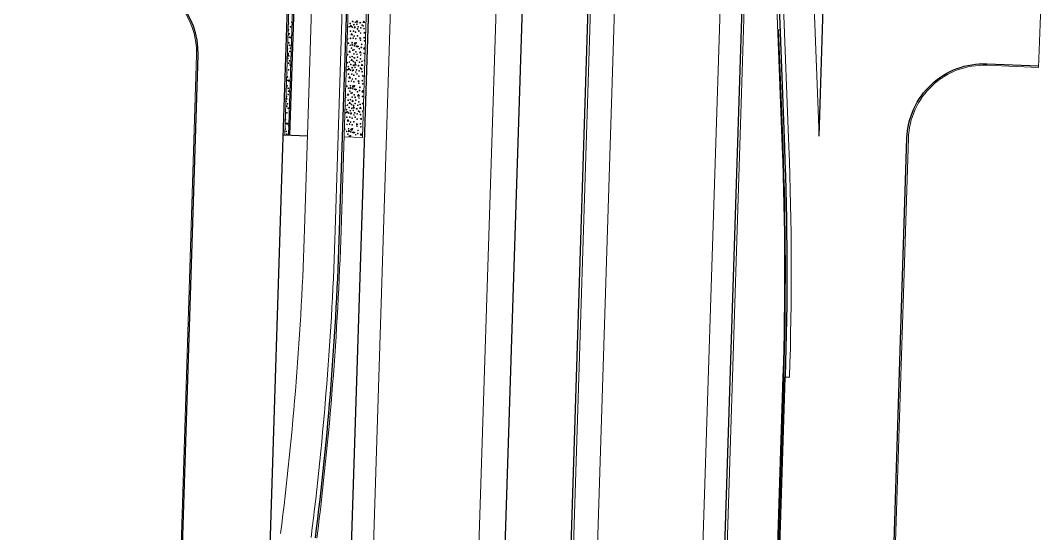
# Model space of a CAD drawing. Extents: x 2536801 to 2538856, y 7112140 to 7131569.
# Drawn here: x 2537846.6 to 2538311.8, y 7123307.6 to 7123541.2 of the extents above; entities that cross this region are included whole.
import ezdxf

# ---------------------------------------------------------------- set-up
doc = ezdxf.new("R2010")
doc.units = 0
doc.header["$LTSCALE"] = 100
doc.header["$MEASUREMENT"] = 0
for name, color, linetype, lineweight in [('D_BOC_FR', 3, 'Continuous', 13), ('D_BOC_RMP', 1, 'Continuous', 13), ('D_BOC_XST', 4, 'Continuous', 13), ('D_CTB_1', 2, 'Continuous', 0), ('D_EOS_ML', 7, 'Continuous', 30), ('D_EOS_RMP', 1, 'Continuous', 30), ('D_EOT_ML', 7, 'Continuous', 13), ('D_EOT_RMP', 1, 'Continuous', 13), ('D_FOC_FR', 3, 'Continuous', 30), ('D_FOC_RMP', 1, 'Continuous', 30), ('D_FOC_XST', 4, 'Continuous', 30), ('D_MBGF', 20, 'Continuous', 0), ('D_RIPRAP_1', 7, 'Continuous', 0)]:
    doc.layers.add(name, color=color, linetype=linetype, lineweight=lineweight)
doc.linetypes.add('mbgf', pattern='A,1,-0.5,[46,dgnlstyle-BGELINES.shx,S=0.008,R=0,X=0,Y=0],-0.5,1', length=3)

msp = doc.modelspace()

# ---------------------------------------------------------------- linework, layer by layer
at = {"layer": 'D_BOC_FR', "lineweight": 0}
for p, q in [((2537967.04, 7123489.05), (2537973.57, 7123694)), ((2537914.12, 7123126.08), (2537926.84, 7123525.4)), ((2538245.28, 7123303.81), (2538251.13, 7123487.55)), ((2538119.74, 7121038.6), (2538194.31, 7123378.9))]:
    msp.add_line(p, q, dxfattribs=at)
at = {"layer": 'D_BOC_RMP', "lineweight": 0}
for p, q in [((2537968.7, 7123489), (2537975.23, 7123693.94)), ((2537992.66, 7123445.56), (2537997.37, 7123593.19)), ((2538192.63, 7123536.99), (2538191.96, 7123536.97)), ((2538191.96, 7123536.97), (2538193.99, 7123483.55))]:
    msp.add_line(p, q, dxfattribs=at)
at = {"layer": 'D_BOC_RMP', "lineweight": 0, "extrusion": (0, 0, -1)}
msp.add_arc((-2536695.74, 7123426.65), 1499.33, 177.82493, 181.82497, dxfattribs=at)
at = {"layer": 'D_BOC_RMP', "lineweight": 0}
msp.add_arc((2536490.76, 7123493.41), 1502.67, 352.81764, 358.17507, dxfattribs=at)
at = {"layer": 'D_BOC_XST', "lineweight": 0}
msp.add_line((2538286.84, 7123520.76), (2538310.44, 7123519.81), dxfattribs=at)
msp.add_arc((2537892.52, 7123526.49), 34.33, 358.1751, 85.2039, dxfattribs=at)
at = {"layer": 'D_BOC_XST', "lineweight": 0, "extrusion": (0, 0, -1)}
msp.add_arc((-2538285.45, 7123486.46), 34.33, 1.825, 92.3198, dxfattribs=at)
at = {"layer": 'D_CTB_1', "linetype": 'Continuous', "lineweight": 0, "ltscale": 0.025}
for p, q in [((2538079.62, 7122710.13), (2538251.41, 7128101.79)), ((2538152.13, 7122787.86), (2538192.64, 7124059.33))]:
    msp.add_line(p, q, dxfattribs=at)
at = {"layer": 'D_EOS_ML'}
for p, q in [((2537858.55, 7116745.35), (2538220.42, 7128102.78)), ((2537888.54, 7116744.4), (2538250.41, 7128101.82)), ((2538136.8, 7122338.12), (2538191.64, 7124059.36)), ((2537954.94, 7121968.72), (2538013.75, 7123814.39))]:
    msp.add_line(p, q, dxfattribs=at)
at = {"layer": 'D_EOS_RMP'}
for p, q in [((2537993.35, 7123488.21), (2538001.64, 7123748.23)), ((2538190.47, 7123593.82), (2538194.66, 7123483.58)), ((2537966.37, 7123489.07), (2537977.36, 7123488.72))]:
    msp.add_line(p, q, dxfattribs=at)
at = {"layer": 'D_EOS_RMP', "extrusion": (0, 0, -1)}
msp.add_arc((-2536695.74, 7123426.65), 1500, 177.82493, 181.82497, dxfattribs=at)
at = {"layer": 'D_EOT_ML'}
for p, q in [((2537846.56, 7116745.74), (2538208.43, 7128103.16)), ((2537900.53, 7116744.02), (2538262.4, 7128101.44)), ((2538047.19, 7119839.7), (2538192.69, 7124406.1)), ((2537920.56, 7120575.68), (2538034.73, 7124158.82))]:
    msp.add_line(p, q, dxfattribs=at)
at = {"layer": 'D_EOT_RMP'}
for p, q in [((2537976, 7123446.09), (2537985.65, 7123748.73)), ((2537990, 7123445.65), (2537999.64, 7123748.29)), ((2538192.47, 7123593.9), (2538196.66, 7123483.65)), ((2538206.46, 7123594.43), (2538210.48, 7123488.58)), ((2538194.98, 7123378.88), (2538196.98, 7123378.81))]:
    msp.add_line(p, q, dxfattribs=at)
at = {"layer": 'D_EOT_RMP', "extrusion": (0, 0, -1)}
msp.add_arc((-2536695.74, 7123426.65), 1502, 177.82493, 181.82497, dxfattribs=at)
at = {"layer": 'D_EOT_RMP'}
for radius in [1486, 1500]:
    msp.add_arc((2536490.76, 7123493.41), radius, 352.81764, 358.17507, dxfattribs=at)
at = {"layer": 'D_FOC_FR'}
for p, q in [((2537966.19, 7123483.38), (2537979.06, 7123887.36)), ((2537914.79, 7123126.17), (2537927.51, 7123525.38)), ((2538244.61, 7123303.7), (2538250.47, 7123487.57)), ((2538120.41, 7121038.58), (2538194.98, 7123378.88))]:
    msp.add_line(p, q, dxfattribs=at)
at = {"layer": 'D_FOC_FR', "color": 3}
for p, q in [((2538210.48, 7123488.58), (2538216.93, 7123690.94)), ((2537959.06, 7123259.75), (2537966.19, 7123483.38))]:
    msp.add_line(p, q, dxfattribs=at)
at = {"layer": 'D_FOC_RMP'}
for p, q in [((2537969.37, 7123488.97), (2537975.9, 7123693.93)), ((2537991.99, 7123445.58), (2537993.35, 7123488.21))]:
    msp.add_line(p, q, dxfattribs=at)
msp.add_arc((2536490.76, 7123493.41), 1502, 352.81764, 358.17507, dxfattribs=at)
at = {"layer": 'D_FOC_XST', "color": 131, "lineweight": 13}
msp.add_line((2538310.44, 7123519.81), (2538311.8, 7123557.12), dxfattribs=at)
at = {"layer": 'D_FOC_XST'}
msp.add_line((2538286.87, 7123521.43), (2538310.46, 7123520.47), dxfattribs=at)
msp.add_arc((2537892.52, 7123526.49), 35, 358.1751, 85.2047, dxfattribs=at)
at = {"layer": 'D_FOC_XST', "extrusion": (0, 0, -1)}
msp.add_arc((-2538285.45, 7123486.46), 35, 1.825, 92.32, dxfattribs=at)
at = {"layer": 'D_MBGF', "linetype": 'mbgf', "lineweight": 13, "ltscale": 0.025}
for p, q in [((2538189.47, 7123593.78), (2538193.66, 7123483.54)), ((2538188.56, 7123208.84), (2538193.98, 7123378.91))]:
    msp.add_line(p, q, dxfattribs=at)
at = {"layer": 'D_MBGF', "linetype": 'mbgf', "lineweight": 13, "ltscale": 0.025, "extrusion": (0, 0, -1)}
msp.add_arc((-2536695.74, 7123426.65), 1499, 177.82493, 181.82497, dxfattribs=at)
at = {"layer": 'D_RIPRAP_1', "color": 7, "linetype": 'Continuous', "lineweight": 0}
for p, q in [((2538003.04, 7123535.38), (2538003.56, 7123535.88)), ((2538003.62, 7123535.25), (2538003.04, 7123535.38)), ((2538003.56, 7123535.88), (2538003.62, 7123535.25)), ((2538002.23, 7123515.79), (2538002.75, 7123516.29)), ((2538002.75, 7123516.29), (2538002.81, 7123515.66)), ((2538002.81, 7123515.66), (2538002.23, 7123515.79)), ((2538001.42, 7123496.21), (2538001.94, 7123496.7)), ((2538002, 7123496.08), (2538001.42, 7123496.21)), ((2538001.94, 7123496.7), (2538002, 7123496.08))]:
    msp.add_line(p, q, dxfattribs=at)
at = {"layer": 'D_RIPRAP_1', "color": 7, "lineweight": 0, "flags": 128}
for points in [[(2537979.73, 7123887.34), (2537979.06, 7123887.36), (2537972.9, 7123694.02), (2537973.57, 7123694), (2537967.04, 7123489.05), (2537968.7, 7123489), (2537975.23, 7123693.94), (2537974.9, 7123693.95), (2537976.65, 7123749.02)], [(2538002.35, 7123487.92), (2538004.1, 7123542.95), (2538012.75, 7123814.42), (2538006.25, 7123814.63)], [(2537994.02, 7123488.19), (2538002.35, 7123487.92)]]:
    msp.add_lwpolyline(points, dxfattribs=at)
at = {"layer": 'D_RIPRAP_1', "color": 7, "linetype": 'Continuous', "lineweight": 0, "flags": 128}
for points in [[(2538000.35, 7123540.45), (2537999.57, 7123540.48), (2538000.01, 7123541.17)], [(2538003.4, 7123540.18), (2538002.62, 7123540.22), (2538003.06, 7123540.91)], [(2537996.91, 7123538.32), (2537996.88, 7123538.99), (2537997.49, 7123538.75)], [(2537997.82, 7123534.53), (2537997.05, 7123534.57), (2537997.49, 7123535.26)], [(2537999.22, 7123537.91), (2537998.58, 7123537.7), (2537998.79, 7123538.45)], [(2537997.64, 7123529.72), (2537997.6, 7123530.39), (2537998.22, 7123530.15)], [(2537999.36, 7123530.4), (2537998.59, 7123530.43), (2537999.02, 7123531.13)], [(2538001.27, 7123532.75), (2538001.24, 7123533.42), (2538001.85, 7123533.18)], [(2537968.97, 7123524.94), (2537968.2, 7123524.97), (2537968.64, 7123525.67)], [(2537996.94, 7123526.71), (2537996.16, 7123526.74), (2537996.6, 7123527.43)], [(2538000.1, 7123528.98), (2538000.06, 7123529.65), (2538000.68, 7123529.4)], [(2538001.78, 7123526.33), (2538001.01, 7123526.37), (2538001.45, 7123527.06)], [(2537997.8, 7123522.87), (2537997.03, 7123522.9), (2537997.47, 7123523.6)], [(2537998.55, 7123523.79), (2537998.51, 7123524.46), (2537999.13, 7123524.22)], [(2537999.54, 7123520.86), (2537998.76, 7123520.89), (2537999.2, 7123521.59)], [(2538002.58, 7123520.6), (2538001.81, 7123520.63), (2538002.25, 7123521.33)], [(2537996.1, 7123518.74), (2537996.06, 7123519.41), (2537996.68, 7123519.16)], [(2537998.41, 7123518.33), (2537997.77, 7123518.12), (2537997.98, 7123518.86)], [(2537968.73, 7123513.47), (2537968.69, 7123514.14), (2537969.31, 7123513.9)], [(2537997.01, 7123514.95), (2537996.23, 7123514.98), (2537996.67, 7123515.68)], [(2537998.55, 7123510.81), (2537997.77, 7123510.85), (2537998.21, 7123511.54)], [(2538000.46, 7123513.17), (2538000.42, 7123513.84), (2538001.04, 7123513.59)], [(2537996.13, 7123507.12), (2537995.35, 7123507.15), (2537995.79, 7123507.85)], [(2537996.83, 7123510.13), (2537996.79, 7123510.8), (2537997.41, 7123510.56)], [(2537999.29, 7123509.39), (2537999.25, 7123510.06), (2537999.87, 7123509.82)], [(2538000.97, 7123506.75), (2538000.19, 7123506.78), (2538000.63, 7123507.48)], [(2538002.9, 7123508.53), (2538002.13, 7123508.56), (2538002.56, 7123509.25)], [(2537996.99, 7123503.29), (2537996.21, 7123503.32), (2537996.65, 7123504.01)], [(2537997.73, 7123504.21), (2537997.7, 7123504.88), (2537998.31, 7123504.64)], [(2537995.29, 7123499.15), (2537995.25, 7123499.82), (2537995.87, 7123499.58)], [(2537997.59, 7123498.74), (2537996.96, 7123498.53), (2537997.16, 7123499.28)], [(2537998.72, 7123501.28), (2537997.95, 7123501.31), (2537998.38, 7123502)], [(2538001.77, 7123501.01), (2538000.99, 7123501.05), (2538001.43, 7123501.74)], [(2537967.91, 7123493.89), (2537967.88, 7123494.56), (2537968.49, 7123494.31)], [(2537996.2, 7123495.36), (2537995.42, 7123495.4), (2537995.86, 7123496.09)], [(2537999.65, 7123493.58), (2537999.61, 7123494.25), (2538000.23, 7123494.01)], [(2537996.02, 7123490.55), (2537995.98, 7123491.22), (2537996.6, 7123490.98)], [(2537997.74, 7123491.23), (2537996.96, 7123491.26), (2537997.4, 7123491.95)], [(2537998.47, 7123489.81), (2537998.44, 7123490.48), (2537999.05, 7123490.23)], [(2538002.09, 7123488.94), (2538001.31, 7123488.97), (2538001.75, 7123489.67)]]:
    msp.add_lwpolyline(points, close=True, dxfattribs=at)
for points in [[(2537968.5, 7123535.12), (2537968.8, 7123534.48), (2537968.48, 7123534.49)], [(2537970.12, 7123533.48), (2537969.54, 7123533.06), (2537969.5, 7123533.73), (2537970.12, 7123533.49)], [(2537968.29, 7123528.41), (2537968.57, 7123528.3), (2537968.28, 7123528.09)], [(2538003.63, 7123528.12), (2538002.94, 7123528.14), (2538003.38, 7123528.84), (2538003.63, 7123528.29)], [(2537995.43, 7123522.13), (2537995.75, 7123522.01), (2537995.42, 7123521.77)], [(2537967.87, 7123515.15), (2537967.99, 7123514.89), (2537967.86, 7123514.9)], [(2537967.66, 7123508.75), (2537967.75, 7123508.72), (2537967.66, 7123508.65)], [(2537967.57, 7123505.68), (2537967.82, 7123506.08), (2537968.16, 7123505.36), (2537967.56, 7123505.38)], [(2537994.81, 7123502.47), (2537994.94, 7123502.42), (2537994.8, 7123502.32)], [(2537994.91, 7123488.16), (2537994.98, 7123488.26), (2537995.03, 7123488.16)]]:
    msp.add_lwpolyline(points, dxfattribs=at)
at = {"layer": 'D_RIPRAP_1', "color": 7, "linetype": 'Continuous', "lineweight": 0}
for centre, radius in [((2537970.17, 7123540.46), 0.163), ((2537996.77, 7123539.77), 0.163), ((2537997.93, 7123540.69), 0.163), ((2537998.48, 7123539.27), 0.163), ((2537999.12, 7123540.35), 0.163), ((2537999.82, 7123539.43), 0.163), ((2538001.41, 7123540.18), 0.199), ((2538002.25, 7123539.09), 0.163), ((2537968.75, 7123536.95), 0.163), ((2537968.98, 7123535.11), 0.163), ((2537969.56, 7123538.3), 0.163), ((2537996.36, 7123538.33), 0.163), ((2537996.89, 7123536.3), 0.163), ((2537997.76, 7123538.15), 0.163), ((2537998.33, 7123536.32), 0.163), ((2537999.27, 7123535.88), 0.163), ((2538000.15, 7123537.29), 0.163), ((2538000.47, 7123538.31), 0.163), ((2538000.73, 7123536.38), 0.163), ((2538001.56, 7123535.46), 0.163), ((2538001.66, 7123537.81), 0.163), ((2538002.73, 7123538.68), 0.163), ((2538003.09, 7123537.47), 0.163), ((2537968.87, 7123530.99), 0.163), ((2537969.1, 7123533.49), 0.163), ((2537969.32, 7123529.86), 0.163), ((2537996.03, 7123530.85), 0.163), ((2537996.86, 7123529.89), 0.163), ((2537996.94, 7123533.04), 0.163), ((2537997.72, 7123531.08), 0.163), ((2537998.16, 7123533.18), 0.163), ((2537998.63, 7123534.08), 0.163), ((2537999.31, 7123532.87), 0.163), ((2537999.54, 7123531.03), 0.163), ((2538000.13, 7123534.22), 0.163), ((2538001.55, 7123532.18), 0.163), ((2538002.02, 7123530.32), 0.163), ((2538003.14, 7123533.36), 0.163), ((2538003.33, 7123531.91), 0.163), ((2537968.54, 7123526.16), 0.163), ((2537969.29, 7123527.08), 0.163), ((2537969.59, 7123528.56), 0.163), ((2537997.41, 7123528.63), 0.163), ((2537998, 7123527.67), 0.163), ((2537998.54, 7123525.91), 0.163), ((2537998.56, 7123527.87), 0.163), ((2537998.77, 7123529.68), 0.163), ((2537999.43, 7123526.91), 0.163), ((2537999.67, 7123529.41), 0.163), ((2537999.88, 7123525.78), 0.163), ((2538000.94, 7123528.34), 0.163), ((2538001.6, 7123525.44), 0.163), ((2538001.87, 7123528.9), 0.163), ((2538003.2, 7123526.17), 0.163), ((2537968.45, 7123523.92), 0.163), ((2537968.77, 7123521.78), 0.163), ((2537969.09, 7123522.81), 0.163), ((2537969.36, 7123520.88), 0.163), ((2537996.43, 7123522.26), 0.163), ((2537996.7, 7123524.47), 0.163), ((2537997.12, 7123521.11), 0.163), ((2537997.7, 7123524.72), 0.163), ((2537998.25, 7123522.49), 0.163), ((2537998.3, 7123520.76), 0.163), ((2537999.1, 7123522.08), 0.163), ((2537999.85, 7123523), 0.163), ((2538000.15, 7123524.48), 0.163), ((2538000.6, 7123520.6), 0.199), ((2538001.07, 7123522.15), 0.163), ((2538001.5, 7123523.71), 0.163), ((2538002.19, 7123522.56), 0.163), ((2538003.29, 7123522.95), 0.163), ((2537968.75, 7123518.72), 0.163), ((2537995.55, 7123518.75), 0.163), ((2537995.96, 7123520.18), 0.163), ((2537996.07, 7123516.72), 0.163), ((2537996.95, 7123518.56), 0.163), ((2537997.51, 7123516.74), 0.163), ((2537997.67, 7123519.69), 0.163), ((2537998.45, 7123516.29), 0.163), ((2537999.01, 7123519.84), 0.163), ((2537999.33, 7123517.7), 0.163), ((2537999.66, 7123518.73), 0.163), ((2537999.92, 7123516.8), 0.163), ((2538000.75, 7123515.87), 0.163), ((2538000.84, 7123518.23), 0.163), ((2538001.44, 7123519.5), 0.163), ((2538001.92, 7123519.09), 0.163), ((2538002.28, 7123517.88), 0.163), ((2537968.06, 7123511.4), 0.163), ((2537968.17, 7123515.52), 0.163), ((2537968.29, 7123513.9), 0.163), ((2537996.13, 7123513.45), 0.163), ((2537996.9, 7123511.5), 0.163), ((2537997.35, 7123513.6), 0.163), ((2537997.81, 7123514.5), 0.163), ((2537998.5, 7123513.29), 0.163), ((2537998.73, 7123511.44), 0.163), ((2537999.31, 7123514.64), 0.163), ((2538000.74, 7123512.59), 0.163), ((2538002.32, 7123513.78), 0.163), ((2538002.52, 7123512.32), 0.163), ((2537968.48, 7123507.5), 0.163), ((2537968.51, 7123510.28), 0.163), ((2537968.78, 7123508.98), 0.163), ((2537996.04, 7123510.3), 0.163), ((2537996.6, 7123509.05), 0.163), ((2537997.19, 7123508.09), 0.163), ((2537997.75, 7123508.28), 0.163), ((2537997.96, 7123510.1), 0.163), ((2537998.62, 7123507.32), 0.163), ((2537998.85, 7123509.82), 0.163), ((2538000.13, 7123508.75), 0.163), ((2538001.06, 7123509.32), 0.163), ((2538001.2, 7123510.74), 0.163), ((2538002.39, 7123506.58), 0.163), ((2537967.96, 7123502.2), 0.163), ((2537968.28, 7123503.22), 0.163), ((2537995.62, 7123502.67), 0.163), ((2537995.88, 7123504.89), 0.163), ((2537996.89, 7123505.13), 0.163), ((2537997.44, 7123502.9), 0.163), ((2537997.72, 7123506.32), 0.163), ((2537998.29, 7123502.5), 0.163), ((2537999.04, 7123503.42), 0.163), ((2537999.07, 7123506.2), 0.163), ((2537999.34, 7123504.9), 0.163), ((2538000.26, 7123502.57), 0.163), ((2538000.69, 7123504.13), 0.163), ((2538000.78, 7123505.85), 0.163), ((2538001.38, 7123502.98), 0.163), ((2538002.47, 7123503.36), 0.163), ((2537967.94, 7123499.13), 0.163), ((2537968.54, 7123501.29), 0.163), ((2537995.14, 7123500.6), 0.163), ((2537996.13, 7123498.98), 0.163), ((2537996.3, 7123501.52), 0.163), ((2537996.86, 7123500.1), 0.163), ((2537997.49, 7123501.18), 0.163), ((2537998.2, 7123500.26), 0.163), ((2537998.52, 7123498.12), 0.163), ((2537998.84, 7123499.14), 0.163), ((2537999.1, 7123497.21), 0.163), ((2537999.78, 7123501.01), 0.199), ((2538000.03, 7123498.64), 0.163), ((2538000.62, 7123499.92), 0.163), ((2538001.1, 7123499.51), 0.163), ((2538001.46, 7123498.3), 0.163), ((2538002.51, 7123499.92), 0.163), ((2537967.48, 7123494.32), 0.163), ((2537995.26, 7123497.13), 0.163), ((2537995.32, 7123493.87), 0.163), ((2537996.54, 7123494.01), 0.163), ((2537996.7, 7123497.15), 0.163), ((2537997, 7123494.91), 0.163), ((2537997.64, 7123496.71), 0.163), ((2537997.69, 7123493.7), 0.163), ((2537998.5, 7123495.05), 0.163), ((2537999.93, 7123493.01), 0.163), ((2537999.93, 7123496.29), 0.163), ((2538001.51, 7123494.19), 0.163), ((2538001.71, 7123492.74), 0.163), ((2537967.69, 7123490.69), 0.163), ((2537967.97, 7123489.39), 0.163), ((2537995.23, 7123490.72), 0.163), ((2537995.78, 7123489.46), 0.163), ((2537996.09, 7123491.91), 0.163), ((2537996.38, 7123488.5), 0.163), ((2537996.94, 7123488.7), 0.163), ((2537997.14, 7123490.51), 0.163), ((2537997.91, 7123491.86), 0.163), ((2537998.04, 7123490.24), 0.163), ((2537999.31, 7123489.17), 0.163), ((2538000.24, 7123489.73), 0.163), ((2538000.39, 7123491.15), 0.163)]:
    msp.add_circle(centre, radius, dxfattribs=at)
for centre, radius, start, end in [((2537968.7, 7123539.96), 0.163, 251.8531, 104.497), ((2538004.13, 7123539.09), 0.163, 159.4644, 196.8858), ((2537995.66, 7123532.72), 0.163, 313.4139, 42.9363), ((2537995.64, 7123525.62), 0.163, 232.1948, 124.1554), ((2537970.03, 7123524.68), 0.199, 175.349, 181.0012), ((2537967.94, 7123517.37), 0.163, 268.1218, 88.2284), ((2537967.89, 7123520.37), 0.163, 329.4025, 26.9476), ((2538003.32, 7123519.5), 0.163, 76.0277, 280.3224), ((2537969.56, 7123512.83), 0.163, 128.9566, 227.3936), ((2537995.22, 7123511.27), 0.163, 214.4195, 141.9306), ((2537967.73, 7123506.58), 0.163, 212.7835, 143.5667), ((2537967.64, 7123504.34), 0.163, 224.5025, 131.8476), ((2537969.22, 7123505.09), 0.199, 91.0289, 265.3213), ((2537994.83, 7123506.03), 0.163, 302.9302, 53.42), ((2537994.74, 7123499.16), 0.163, 255.8258, 100.5244), ((2538002.77, 7123499.48), 0.163, 105.5676, 250.7826), ((2537967.35, 7123495.94), 0.163, 232.2458, 124.1044), ((2537968.75, 7123493.25), 0.163, 57.8835, 298.4667), ((2537967.25, 7123491.82), 0.163, 220.8013, 135.5488), ((2537994.41, 7123491.68), 0.163, 288.7281, 67.622)]:
    msp.add_arc(centre, radius, start, end, dxfattribs=at)

doc.saveas('drawing.dxf')
